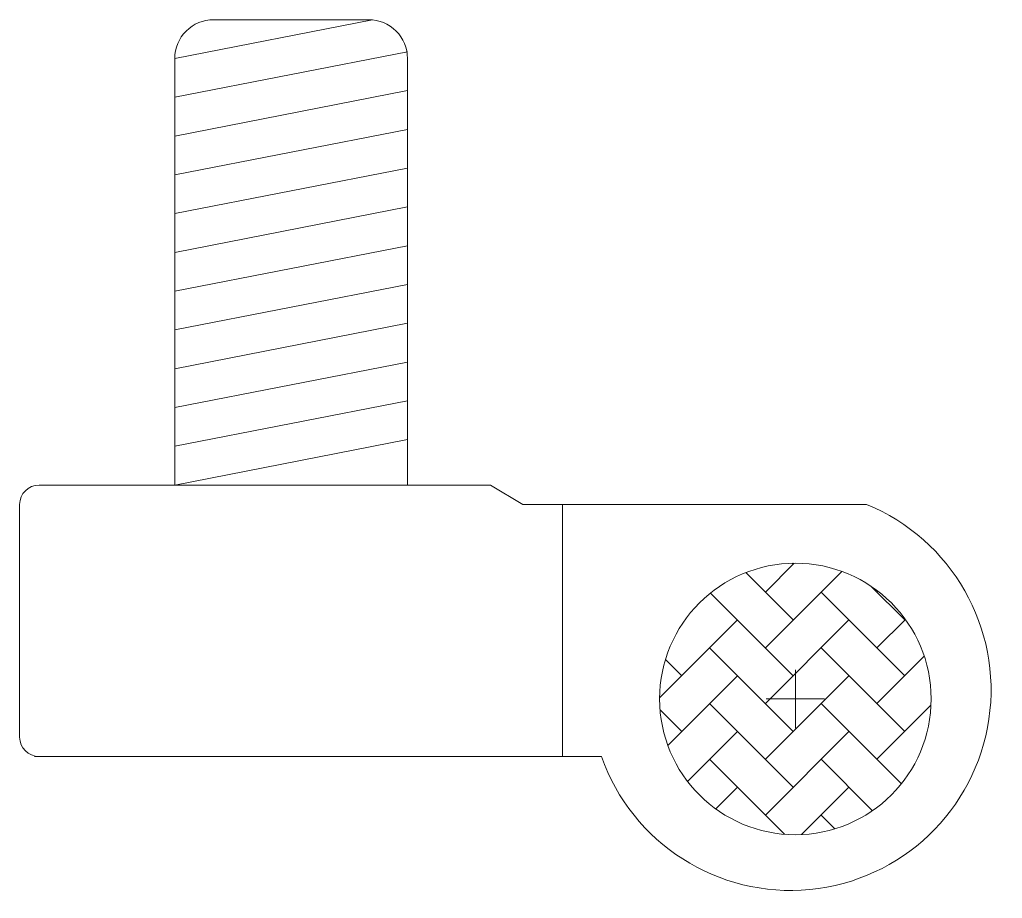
# Model space of a CAD drawing. Header units: millimetres. Extents: x 0 to 25.3, y -0.2 to 22.5.
import ezdxf

# ---------------------------------------------------------------- set-up
doc = ezdxf.new("R2010")
doc.units = ezdxf.units.MM
doc.layers.add('0 TĂNG CỨNG', color=7, linetype='Continuous', lineweight=15)

# ---------------------------------------------------------------- blocks, each defined once
blk = doc.blocks.new('bl009-2')
at = {"layer": '0 TĂNG CỨNG'}
h = blk.add_hatch(dxfattribs=at)
h.set_pattern_fill('AR-HBONE', color=250, scale=0.01, style=0)
h.set_pattern_definition([(45, (200.2675, 2300.8891), (1e-16, 1.43684098), [3.048, -1.016]), (135, (200.9859, 2301.6076), (1e-16, 1.43684098), [3.048, -1.016])])
edge = h.paths.add_edge_path()
edge.add_arc((12625.276, 8295.581), 3.5, 0, 360)
at = {"layer": '0 TĂNG CỨNG', "color": 250}
for p, q in [((12609.276, 8312.097), (12614.373, 8313.092)), ((12609.276, 8311.097), (12615.276, 8312.269)), ((12609.276, 8310.097), (12615.276, 8311.269)), ((12609.276, 8309.097), (12615.276, 8310.269)), ((12609.276, 8308.097), (12615.276, 8309.269)), ((12609.276, 8307.097), (12615.276, 8308.269)), ((12609.276, 8306.097), (12615.276, 8307.269)), ((12609.276, 8305.097), (12615.276, 8306.269)), ((12609.276, 8304.097), (12615.276, 8305.269)), ((12609.276, 8303.097), (12615.276, 8304.269)), ((12609.276, 8302.097), (12615.276, 8303.269)), ((12609.276, 8301.097), (12615.276, 8302.269)), ((12625.276, 8296.331), (12625.276, 8294.831)), ((12626.026, 8295.581), (12624.526, 8295.581))]:
    blk.add_line(p, q, dxfattribs=at)
at = {"layer": '0 TĂNG CỨNG', "color": 1}
for p, q in [((12617.417, 8301.097), (12605.776, 8301.097)), ((12617.417, 8301.097), (12618.253, 8300.597)), ((12605.276, 8300.597), (12605.276, 8294.597)), ((12618.253, 8300.597), (12627.109, 8300.597)), ((12619.276, 8294.097), (12619.276, 8300.597)), ((12605.659, 8294.097), (12620.276, 8294.097))]:
    blk.add_line(p, q, dxfattribs=at)
at = {"layer": '0 TĂNG CỨNG', "color": 250}
blk.add_lwpolyline([(12609.276, 8301.097), (12615.276, 8301.097), (12615.276, 8312.097, 0.414214), (12614.276, 8313.097), (12610.276, 8313.097, 0.414214), (12609.276, 8312.097)], format="xyb", close=True, dxfattribs=at)
blk.add_circle((12625.276, 8295.581), 3.5, dxfattribs=at)
at = {"layer": '0 TĂNG CỨNG', "color": 1}
for centre, radius, start, end in [((12605.776, 8300.597), 0.5, 90, 180), ((12625.152, 8295.813), 5.169, 199.3854, 67.7523), ((12605.776, 8294.597), 0.5, 180, 270)]:
    blk.add_arc(centre, radius, start, end, dxfattribs=at)

msp = doc.modelspace()

# ---------------------------------------------------------------- block references
msp.add_blockref('bl009-2', (-12605.276, -8290.644))

doc.saveas('drawing.dxf')
